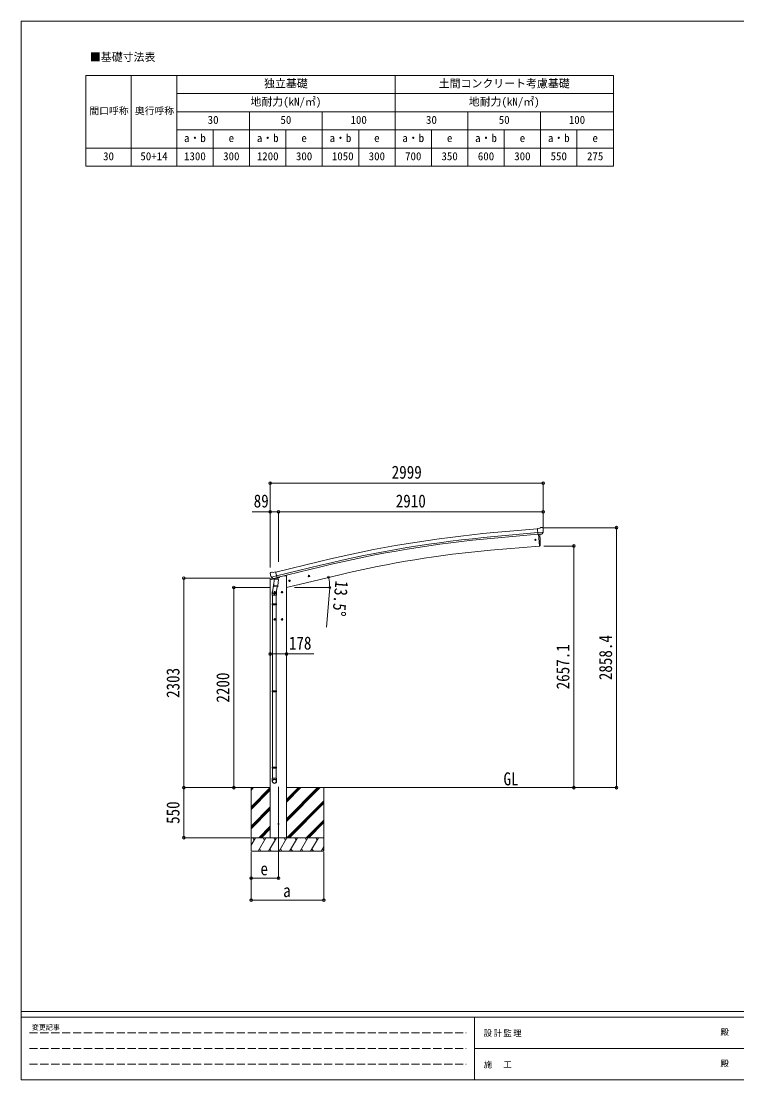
# Model space of a CAD drawing. Units: millimetres at full size, sheet at 1:30. Extents: x -8385 to 8479, y -5853 to 5787.
# Drawn here: x -8385 to -518, y -5853 to 5787 of the extents above; entities that cross this region are included whole.
import ezdxf
from ezdxf.enums import TextEntityAlignment as Align

# ---------------------------------------------------------------- set-up
doc = ezdxf.new("R2010")
doc.units = ezdxf.units.MM
doc.header["$LTSCALE"] = 30
doc.header["$PDMODE"] = 32
doc.header["$PDSIZE"] = 30
doc.linetypes.add('DASHED3', pattern=[4, 3, -1])
for name, color, linetype, lineweight in [('0-0_0', 7, 'Continuous', 9), ('0-1_本体', 4, 'Continuous', 9), ('0-2_部品', 7, 'Continuous', 9), ('0-8_PARTS2', 2, 'Continuous', 9), ('0-A_寸法', 6, 'Continuous', 9), ('0-F_PARTS1', 7, 'Continuous', 18), ('F-0_240', 7, 'Continuous', 9)]:
    doc.layers.add(name, color=color, linetype=linetype, lineweight=lineweight)
doc.styles.add('ＭＳ ゴシック', font='')
doc.styles.get('ＭＳ ゴシック').set_extended_font_data('MS Gothic')

msp = doc.modelspace()

# ---------------------------------------------------------------- linework, layer by layer
at = {"layer": '0-0_0', "color": 6}
for p, q in [((-1840.98, -2640.3), (-1840.98, 218.1)), ((-2309.99, 16.8), (-2309.99, -2640.3))]:
    msp.add_line(p, q, dxfattribs=at)
at = {"layer": '0-0_0'}
for p, q in [((-6232.22, -2640.3), (-5646.89, -2640.3)), ((-5858.14, -2851.53), (-5646.89, -2640.28)), ((-5858.14, -2640.3), (-5858.14, -3340.3)), ((-5858.14, -2667.68), (-5830.76, -2640.3)), ((-5858.14, -2653.54), (-5844.9, -2640.3)), ((-5858.14, -2865.67), (-5646.89, -2654.42)), ((-5858.14, -2879.81), (-5646.89, -2668.56)), ((-5468.89, -3011.06), (-5098.12, -2640.3)), ((-5468.89, -2982.77), (-5126.41, -2640.3)), ((-5468.89, -2996.92), (-5112.27, -2640.3)), ((-5468.89, -2798.93), (-5310.26, -2640.3)), ((-5468.89, -2784.79), (-5324.4, -2640.3)), ((-5468.89, -2770.64), (-5338.54, -2640.3)), ((-5468.89, -2640.3), (-2639.47, -2640.3)), ((-5058.14, -2640.3), (-5058.14, -3340.3)), ((-5464.28, -3190.3), (-5058.14, -2784.16)), ((-5858.14, -3063.66), (-5646.89, -2852.41)), ((-5858.14, -3077.8), (-5646.89, -2866.55)), ((-5858.14, -3091.94), (-5646.89, -2880.69)), ((-5450.14, -3190.3), (-5058.14, -2798.3)), ((-5435.99, -3190.3), (-5058.14, -2812.44)), ((-5252.15, -3190.3), (-5058.14, -2996.29)), ((-5238, -3190.3), (-5058.14, -3010.43)), ((-5223.86, -3190.3), (-5058.14, -3024.57)), ((-5772.65, -3190.3), (-5646.89, -3064.54)), ((-5758.5, -3190.3), (-5646.89, -3078.68)), ((-5744.36, -3190.3), (-5646.89, -3092.82)), ((-5058.14, -3190.3), (-5858.14, -3190.3)), ((-5858.14, -3274.13), (-5809.74, -3190.3)), ((-5824.74, -3216.28), (-5839.74, -3190.3)), ((-5780.87, -3340.3), (-5694.27, -3190.3)), ((-5709.27, -3216.28), (-5724.27, -3190.3)), ((-5665.4, -3340.3), (-5578.8, -3190.3)), ((-5593.8, -3216.28), (-5608.8, -3190.3)), ((-5549.93, -3340.3), (-5463.33, -3190.3)), ((-5478.33, -3216.28), (-5493.33, -3190.3)), ((-5434.46, -3340.3), (-5347.86, -3190.3)), ((-5362.86, -3216.28), (-5377.86, -3190.3)), ((-5318.99, -3340.3), (-5232.39, -3190.3)), ((-5262.39, -3190.3), (-5247.39, -3216.28)), ((-5203.52, -3340.3), (-5116.92, -3190.3)), ((-5131.92, -3216.28), (-5146.92, -3190.3)), ((-5858.14, -3340.3), (-5058.14, -3340.3)), ((-5765.87, -3314.32), (-5750.87, -3340.3)), ((-5650.4, -3314.32), (-5635.4, -3340.3)), ((-5534.93, -3314.32), (-5519.93, -3340.3)), ((-5419.46, -3314.32), (-5404.46, -3340.3)), ((-5303.99, -3314.32), (-5288.99, -3340.3)), ((-5188.52, -3314.32), (-5173.52, -3340.3)), ((-5088.05, -3340.3), (-5058.14, -3288.49)), ((-5073.05, -3314.32), (-5058.05, -3340.3))]:
    msp.add_line(p, q, dxfattribs=at)
at = {"layer": '0-1_本体'}
for p, q in [((-3187.89, 164.33), (-2710.56, 207.38)), ((-3184.02, 121.34), (-2706.85, 164.38)), ((-3182.51, 104.57), (-2705.33, 147.6)), ((-2698.11, 145.39), (-2686.86, 16.79)), ((-2686.86, 16.79), (-3224.81, -30.27)), ((-5587.42, -270.15), (-5104.54, -152.67)), ((-5577.38, -312.13), (-5094.3, -194.83)), ((-5573.41, -328.5), (-5090.33, -211.19)), ((-5618.92, -337.03), (-5618.92, -337.58)), ((-5544.9, -322.78), (-5492.89, -310.3)), ((-5468.89, -310.3), (-5492.89, -310.3)), ((-4880.8, -299.11), (-5468.89, -440.3)), ((-5468.89, -310.3), (-5468.89, -3190.3)), ((-5646.89, -3190.3), (-5646.89, -353.74))]:
    msp.add_line(p, q, dxfattribs=at)
at = {"layer": '0-1_本体', "color": 6}
msp.add_line((-5468.89, -1170.48), (-5646.89, -1170.48), dxfattribs=at)
at = {"layer": '0-1_本体'}
for centre, radius, start, end in [((-2011.84, -12889.7), 13106.9, 95.14794, 103.64794), ((-2011.84, -12889.7), 13063.74, 95.14794, 103.64794), ((-2011.84, -12889.7), 13046.9, 95.14794, 103.64794), ((-2246.21, -11292.92), 11305.08, 94.96591, 103.47643)]:
    msp.add_arc(centre, radius, start, end, dxfattribs=at)
at = {"layer": '0-2_部品'}
for p, q in [((-2684.18, 211.77), (-2710.74, 209.45)), ((-2705.09, 144.78), (-2710.74, 209.45)), ((-2647.88, 169.48), (-2706.8, 164.33)), ((-2695.13, 145.66), (-2705.09, 144.78)), ((-2687.06, 19.07), (-2698.11, 145.39)), ((-2684.18, 211.77), (-2672.46, 218.54)), ((-2657.56, 220.12), (-2671.22, 218.93)), ((-2661.52, 148.6), (-2669.22, 147.92)), ((-2659.13, 149.99), (-2648.2, 168.93)), ((-2648.42, 214.37), (-2653.9, 218.97)), ((-2647.36, 212.33), (-2647.24, 210.99)), ((-2686.82, 16.3), (-2687.06, 19.07)), ((-2684.21, 16.69), (-2686.82, 16.3)), ((-5649.45, -354.36), (-5606.43, -344.03)), ((-5649.45, -347.47), (-5649.45, -354.36)), ((-5648.88, -285.73), (-5648.6, -286.88)), ((-5644.66, -277.15), (-5648.51, -283.45)), ((-5620.99, -338.27), (-5647.15, -344.55)), ((-5641.56, -274.9), (-5628.38, -271.74)), ((-5634.82, -326.03), (-5577.32, -312.23)), ((-5617.97, -340.94), (-5634.35, -326.45)), ((-5613.82, -274.41), (-5627.08, -271.72)), ((-5615.26, -341.51), (-5607.74, -339.71)), ((-5614.42, -341.41), (-5612.89, -341.04)), ((-5613.82, -274.41), (-5587.89, -268.19)), ((-5612.89, -341.04), (-5576.19, -332.23)), ((-5611.06, -341.27), (-5611.11, -342.01)), ((-5610.35, -343.05), (-5584.54, -349.48)), ((-5603.43, -348.39), (-5608.11, -415.23)), ((-5557.75, -351.59), (-5603.43, -348.39)), ((-5601.66, -345.22), (-5601.89, -348.5)), ((-5582.14, -334.05), (-5583.16, -348.66)), ((-5576.19, -332.23), (-5574.66, -331.86)), ((-5573.11, -329.76), (-5572.16, -329.82)), ((-5572.16, -329.82), (-5558.85, -345.14)), ((-5567.86, -334.77), (-5548.73, -330.17)), ((-5558.85, -345.14), (-5559.29, -351.48)), ((-5544.9, -321.57), (-5544.9, -325.31)), ((-5231.39, -316.54), (-5211.95, -311.87)), ((-5226.84, -308.76), (-5228.97, -315.95)), ((-5219.54, -307.01), (-5226.84, -308.76)), ((-5219.34, -323.93), (-5224, -304.48)), ((-5214.37, -312.45), (-5219.54, -307.01)), ((-5216.5, -319.65), (-5214.37, -312.45)), ((-5606.38, -390.47), (-5622.29, -486.64)), ((-5608.97, -427.7), (-5608.1, -415.23)), ((-5608.57, -429.06), (-5608.57, -429.06)), ((-5562.42, -418.43), (-5608.11, -415.23)), ((-5607.12, -429.84), (-5565.43, -432.75)), ((-5570.86, -432.37), (-5581.59, -495.96)), ((-5562.43, -418.43), (-5563.32, -431.12)), ((-5562.42, -418.43), (-5557.75, -351.59)), ((-5445.33, -367.9), (-5425.88, -363.23)), ((-5440.77, -360.12), (-5442.9, -367.31)), ((-5433.47, -358.37), (-5440.77, -360.12)), ((-5433.27, -375.29), (-5437.94, -355.84)), ((-5428.31, -363.81), (-5433.47, -358.37)), ((-5430.44, -371.01), (-5428.31, -363.81)), ((-5624.44, -523.8), (-5624.44, -489.44)), ((-5578.44, -523.8), (-5624.44, -523.8)), ((-5622.44, -523.8), (-5622.44, -617.8)), ((-5587.89, -490.54), (-5607.89, -490.54)), ((-5597.89, -483.03), (-5604.39, -486.79)), ((-5604.39, -486.79), (-5604.39, -494.29)), ((-5604.39, -494.29), (-5597.89, -498.04)), ((-5597.89, -500.54), (-5597.89, -480.54)), ((-5591.39, -486.79), (-5597.89, -483.03)), ((-5580.44, -523.8), (-5580.44, -617.8)), ((-5578.44, -489.14), (-5578.44, -523.8)), ((-5507.89, -490.54), (-5527.89, -490.54)), ((-5517.89, -483.03), (-5524.39, -486.79)), ((-5524.39, -486.79), (-5524.39, -494.29)), ((-5524.39, -494.29), (-5517.89, -498.04)), ((-5517.89, -500.54), (-5517.89, -480.54)), ((-5511.39, -486.79), (-5517.89, -483.03)), ((-5624.44, -619.8), (-5623.44, -617.8)), ((-5578.44, -619.8), (-5624.44, -619.8)), ((-5578.44, -627.8), (-5624.44, -627.8)), ((-5579.44, -617.8), (-5623.44, -617.8)), ((-5579.44, -629.8), (-5623.44, -629.8)), ((-5622.44, -629.8), (-5622.44, -1573.98)), ((-5580.44, -629.8), (-5580.44, -1573.98)), ((-5578.44, -619.8), (-5579.44, -617.8)), ((-5578.44, -627.8), (-5579.44, -629.8)), ((-5578.44, -619.8), (-5578.44, -627.8)), ((-5587.89, -790.54), (-5607.89, -790.54)), ((-5597.89, -783.03), (-5604.39, -786.79)), ((-5604.39, -786.79), (-5604.39, -794.29)), ((-5604.39, -794.29), (-5597.89, -798.04)), ((-5597.89, -800.54), (-5597.89, -780.54)), ((-5591.39, -786.79), (-5597.89, -783.03)), ((-5507.89, -790.54), (-5527.89, -790.54)), ((-5517.89, -783.03), (-5524.39, -786.79)), ((-5524.39, -786.79), (-5524.39, -794.29)), ((-5524.39, -794.29), (-5517.89, -798.04)), ((-5517.89, -800.54), (-5517.89, -780.54)), ((-5511.39, -786.79), (-5517.89, -783.03)), ((-5624.44, -1575.98), (-5623.44, -1573.98)), ((-5578.44, -1575.98), (-5624.44, -1575.98)), ((-5578.44, -1583.98), (-5624.44, -1583.98)), ((-5579.44, -1573.98), (-5623.44, -1573.98)), ((-5579.44, -1585.98), (-5623.44, -1585.98)), ((-5622.44, -1585.98), (-5622.44, -2414.17)), ((-5580.44, -1585.98), (-5580.44, -2414.17)), ((-5578.44, -1575.98), (-5579.44, -1573.98)), ((-5578.44, -1583.98), (-5579.44, -1585.98)), ((-5578.44, -1575.98), (-5578.44, -1583.98)), ((-5624.44, -2416.17), (-5623.44, -2414.17)), ((-5578.44, -2416.17), (-5624.44, -2416.17)), ((-5578.44, -2424.17), (-5624.44, -2424.17)), ((-5579.44, -2414.17), (-5623.44, -2414.17)), ((-5579.44, -2426.17), (-5623.44, -2426.17)), ((-5622.44, -2426.17), (-5622.44, -2536.17)), ((-5580.44, -2426.17), (-5580.44, -2536.17)), ((-5578.44, -2416.17), (-5579.44, -2414.17)), ((-5578.44, -2424.17), (-5579.44, -2426.17)), ((-5578.44, -2416.17), (-5578.44, -2424.17)), ((-5624.44, -2570.31), (-5624.44, -2536.17)), ((-5578.44, -2536.17), (-5624.44, -2536.17)), ((-5578.44, -2570.31), (-5578.44, -2536.17))]:
    msp.add_line(p, q, dxfattribs=at)
for points in [[(-2695.13, 145.66), (-2694.85, 145.59), (-2669.48, 147.81), (-2669.22, 147.92)], [(-2681.66, 19.52), (-2680.83, 45.15), (-2680.63, 71.64), (-2681.1, 98.13), (-2682.24, 124.6), (-2683.75, 146.56)], [(-2647.81, 170.11), (-2648.09, 169.13), (-2648.2, 168.93)], [(-5635.09, -325.46), (-5634.51, -326.3), (-5634.35, -326.45)], [(-5582.46, -333.64), (-5582.7, -333.79), (-5607.46, -339.73), (-5607.74, -339.71)], [(-5582.46, -333.64), (-5572.74, -331.3), (-5587.89, -268.19)], [(-5228.97, -315.95), (-5223.8, -321.4), (-5216.5, -319.65)], [(-5442.9, -367.31), (-5437.74, -372.76), (-5430.44, -371.01)], [(-5597.89, -498.04), (-5591.39, -494.29), (-5591.39, -486.79)], [(-5517.89, -498.04), (-5511.39, -494.29), (-5511.39, -486.79)], [(-5624.44, -619.8), (-5624.44, -627.8), (-5623.44, -629.8)], [(-5597.89, -798.04), (-5591.39, -794.29), (-5591.39, -786.79)], [(-5517.89, -798.04), (-5511.39, -794.29), (-5511.39, -786.79)], [(-5624.44, -1575.98), (-5624.44, -1583.98), (-5623.44, -1585.98)], [(-5624.44, -2416.17), (-5624.44, -2424.17), (-5623.44, -2426.17)]]:
    msp.add_lwpolyline(points, dxfattribs=at)
for centre, radius in [((-2732.89, 83.94), 6.5), ((-5221.67, -314.2), 8.5), ((-5221.67, -314.2), 7.7), ((-5221.67, -314.2), 6.5), ((-5435.6, -365.56), 8.5), ((-5435.6, -365.56), 7.7), ((-5435.6, -365.56), 6.5), ((-5597.89, -490.54), 8.5), ((-5597.89, -490.54), 7.7), ((-5597.89, -490.54), 6.5), ((-5517.89, -490.54), 8.5), ((-5517.89, -490.54), 7.7), ((-5517.89, -490.54), 6.5), ((-5597.89, -790.54), 8.5), ((-5597.89, -790.54), 7.7), ((-5597.89, -790.54), 6.5), ((-5517.89, -790.54), 8.5), ((-5517.89, -790.54), 7.7), ((-5517.89, -790.54), 6.5)]:
    msp.add_circle(centre, radius, dxfattribs=at)
at = {"layer": '0-2_部品', "color": 4}
msp.add_circle((-5557.89, -3040.3), 4.5, dxfattribs=at)
at = {"layer": '0-2_部品'}
for centre, radius, start, end in [((-2670.96, 215.94), 3, 95, 120), ((-2657.12, 215.14), 5, 50.00648, 94.99352), ((-2848.87, 193.35), 202.4, 353.4085, 5), ((-2684.65, 19.65), 3, 278.50322, 357.46219), ((-5646.45, -347.47), 3, 103.5, 180), ((-5451.79, -239.63), 202.4, 193.5, 205.09125), ((-5640.39, -279.77), 5, 103.5, 148.5), ((-5627.68, -274.66), 3, 78.5, 103.5), ((-5614.54, -340.92), 0.5, 248.23754, 283.5), ((-5611.56, -341.23), 0.5, 356, 103.5), ((-5610.11, -342.08), 1, 176, 256), ((-5584.19, -348.51), 1.03, 250.03897, 351.96569), ((-5581.54, -334.13), 0.604, 100.59842, 172.20595), ((-5574.78, -331.37), 0.5, 283.5, 318.76246), ((-5549.9, -325.31), 5, 283.5, 0), ((-5607.03, -427.87), 1.95, 175.04017, 217.47766), ((-5606.99, -427.84), 2, 217.40962, 266), ((-5565.29, -430.76), 2, 266, 349.46843), ((-5594.44, -489.44), 30, 177.45142, 180)]:
    msp.add_arc(centre, radius, start, end, dxfattribs=at)
for centre, major_axis, ratio, start_param, end_param in [((-2661.79, 151.59), (1.62, -2.54), 0.997631, 5.80419048, 5.89294842), ((-2661.86, 151.7), (-3.5, 2.17), 0.650902, 2.11455212, 2.18736272), ((-2661.73, 151.5), (1.62, -2.54), 0.997631, 5.96575902, 6.76218013), ((-2643.03, 216.37), (-15.35, 3.44), 0.101033, 5.97514262, 5.97537366), ((-2650.35, 212.07), (2.71, -1.31), 0.997474, 0.53665673, 1.32256522), ((-5645.96, -285.02), (-1.57, -2.57), 0.99628, 4.71238898, 5.49965061), ((-5615.98, -338.69), (-0.73, -2.92), 0.997631, 5.80419048, 6.60061159), ((-5615.93, -338.46), (2.63, 3.16), 0.650902, 4.09582259, 4.16863319), ((-5615.96, -338.59), (-0.73, -2.92), 0.997631, 0.39023689, 0.47899483), ((-5601.44, -489.14), (23, 0), 0.996195, 2.55602575, 6.56630284), ((-5601.44, -489.14), (21, 0), 0.996195, 2.93491471, 5.95123941), ((-5601.44, -2568.57), (-23, 0), 0.996195, 3.14159265, 6.28318531), ((-5601.44, -2570.31), (-23, 0), 0.996195, 3.14159265, 6.28318531), ((-5601.44, -2570.31), (0, -23.43), 0.981806, 4.71238898, 7.85398163)]:
    msp.add_ellipse(centre, major_axis=major_axis, ratio=ratio, start_param=start_param, end_param=end_param, dxfattribs=at)
msp.add_ellipse((-5601.44, -2570.31), major_axis=(21, 0), ratio=0.996195, dxfattribs=at)
at = {"layer": '0-8_PARTS2'}
msp.add_line((-5557.89, -2631.09), (-5557.89, -3390.3), dxfattribs=at)
at = {"layer": '0-A_寸法'}
for p, q in [((-5646.89, 708.06), (-2647.89, 708.06)), ((-5646.89, 391.44), (-5646.89, -220.78)), ((-5646.89, 391.44), (-5557.89, 391.44)), ((-5557.89, 391.44), (-5557.89, -156.41)), ((-5557.89, 391.44), (-2647.89, 391.44)), ((-1840.98, 218.1), (-2638.82, 218.1)), ((-2309.99, 16.8), (-2638.82, 16.8)), ((-6596.46, -2640.3), (-6596.46, -337.3)), ((-6596.46, -337.3), (-5651.38, -337.3)), ((-6048.49, -2640.3), (-6048.49, -440.3)), ((-6048.49, -440.3), (-5651.38, -440.3)), ((-5379.39, -440.3), (-4992.53, -440.3)), ((-4995.39, -482.76), (-5029.75, -875.26)), ((-5468.89, -1170.48), (-5168.89, -1170.48)), ((-6596.46, -2640.3), (-5868.35, -2640.3)), ((-6596.46, -3190.3), (-6596.46, -2640.3)), ((-2309.99, -2640.3), (-2638.82, -2640.3)), ((-1840.98, -2640.3), (-2309.99, -2640.3)), ((-6596.46, -3190.3), (-5868.35, -3190.3)), ((-5858.14, -3876.66), (-5858.14, -3347.72)), ((-5858.14, -3636.69), (-5858.14, -3347.72)), ((-5557.89, -3636.69), (-5557.89, -3347.72)), ((-5058.14, -3876.66), (-5058.14, -3347.72)), ((-5557.89, -3636.69), (-5858.14, -3636.69)), ((-5858.14, -3876.66), (-5058.14, -3876.66))]:
    msp.add_line(p, q, dxfattribs=at)
for points in [[(-5646.89, 708.06), (-5646.89, 391.44), (-5846.89, 391.44)], [(-2647.89, 708.06), (-2647.89, 391.44), (-2647.89, 223.88)]]:
    msp.add_lwpolyline(points, dxfattribs=at)
for centre in [(-5006.98, -326.64), (-4993.53, -440.3)]:
    msp.add_circle(centre, 10.62, dxfattribs=at)
for start, end in [(0, 13.5), (354.99678, 0)]:
    msp.add_arc((-5480.39, -440.3), 486.86, start, end, dxfattribs=at)
for p in [(-5646.89, 708.06), (-2647.89, 708.06), (-5646.89, 391.44), (-5557.89, 391.44), (-2647.89, 391.44), (-1840.98, 218.1), (-2309.99, 16.8), (-6596.46, -337.3), (-6048.49, -440.3), (-5646.89, -1170.48), (-5468.89, -1170.48), (-6596.46, -2640.3), (-6048.49, -2640.3), (-2309.99, -2640.3), (-1840.98, -2640.3), (-6596.46, -3190.3), (-5858.14, -3636.69), (-5557.89, -3636.69), (-5858.14, -3876.66), (-5058.14, -3876.66)]:
    msp.add_point(p, dxfattribs=at)
at = {"layer": '0-F_PARTS1'}
for p, q in [((-7675.17, 5191.81), (-1875.17, 5191.81)), ((-7675.17, 5191.81), (-7675.17, 4191.81)), ((-7175.17, 5191.81), (-7175.17, 4191.81)), ((-4275.17, 5191.81), (-4275.17, 4191.81)), ((-6675.17, 4991.81), (-1875.17, 4991.81)), ((-6675.17, 4791.81), (-1875.17, 4791.81)), ((-3475.17, 4791.81), (-3475.17, 4191.81)), ((-6675.17, 4591.81), (-1875.17, 4591.81)), ((-3075.17, 4591.81), (-3075.17, 4191.81)), ((-2275.17, 4591.81), (-2275.17, 4191.81))]:
    msp.add_line(p, q, dxfattribs=at)
for points in [[(-6675.17, 5191.81), (-6675.17, 4991.81), (-6675.17, 4391.81), (-6675.17, 4191.81)], [(-1875.17, 5191.81), (-1875.17, 4591.81), (-1875.17, 4191.81)], [(-5875.17, 4791.81), (-5875.17, 4591.81), (-5875.17, 4191.81)], [(-5075.17, 4791.81), (-5075.17, 4591.81), (-5075.17, 4191.81)], [(-2675.17, 4791.81), (-2675.17, 4391.81), (-2675.17, 4191.81)], [(-6275.17, 4591.81), (-6275.17, 4391.81), (-6275.17, 4191.81)], [(-5475.17, 4591.81), (-5475.17, 4391.81), (-5475.17, 4191.81)], [(-4675.17, 4591.81), (-4675.17, 4391.81), (-4675.17, 4191.81)], [(-3875.17, 4591.81), (-3875.17, 4391.81), (-3875.17, 4191.81)], [(-7675.17, 4391.81), (-6675.17, 4391.81), (-1875.17, 4391.81)], [(-7675.17, 4191.81), (-7175.17, 4191.81), (-4275.17, 4191.81), (-2675.17, 4191.81), (-1875.17, 4191.81)]]:
    msp.add_lwpolyline(points, dxfattribs=at)
at = {"layer": 'F-0_240', "color": 5}
for p, q in [((-8385.45, 5787.34), (-8385.45, -5852.66)), ((-8385.45, 5787.34), (8054.55, 5787.34)), ((-8385.45, -5102.66), (8054.55, -5102.66)), ((-8385.45, -5162.66), (5387.79, -5162.66)), ((-3402.21, -5162.66), (-3402.21, -5852.66)), ((-3402.21, -5507.66), (2747.79, -5507.66)), ((-8385.45, -5852.66), (8054.55, -5852.66))]:
    msp.add_line(p, q, dxfattribs=at)
at = {"layer": 'F-0_240', "color": 4, "linetype": 'DASHED3'}
for p, q in [((-8295.46, -5335.16), (-3492.21, -5335.16)), ((-8295.46, -5507.66), (-3492.21, -5507.66)), ((-8295.46, -5680.16), (-3492.21, -5680.16))]:
    msp.add_line(p, q, dxfattribs=at)

# ---------------------------------------------------------------- texts
at = {"layer": '0-0_0', "style": 'ＭＳ ゴシック', "width": 0.85}
msp.add_text('GL', height=143, dxfattribs=at).set_placement((-3083.09, -2657.73), align=Align.BOTTOM_LEFT)
at = {"layer": '0-A_寸法', "color": 7, "style": 'ＭＳ ゴシック', "width": 0.85}
for s, p in [('2999', (-4312.39, 714.06)), ('89', (-5829.39, 397.44)), ('2910', (-4267.89, 397.44)), ('178', (-5442.64, -1164.48)), ('e', (-5755.39, -3646.69)), ('a', (-5505.39, -3886.66))]:
    msp.add_text(s, height=143, dxfattribs=at).set_placement(p, align=Align.BOTTOM_LEFT)
for s, rotation, p in [('13.5°', 264.997, (-4972.97, -355.73)), ('2858.4', 90, (-1846.98, -1458.6)), ('2657.1', 90, (-2315.99, -1559.25)), ('2303', 90, (-6602.46, -1653.8)), ('2200', 90, (-6054.49, -1705.3)), ('550', 90, (-6602.46, -3039.05))]:
    msp.add_text(s, height=143, rotation=rotation, dxfattribs=at).set_placement(p, align=Align.BOTTOM_LEFT)
at = {"layer": '0-F_PARTS1', "style": 'ＭＳ ゴシック'}
for s, height, p in [('■基礎寸法表', 87.98, (-7629.87, 5323.25)), ('独立基礎', 87.98, (-5715.17, 5031.81)), ('土間コンクリート考慮基礎', 87.98, (-3795.17, 5031.81)), ('地耐力(kN/㎡)', 87.98, (-5865.17, 4831.81)), ('地耐力(kN/㎡)', 87.98, (-3465.17, 4831.81)), ('間口呼称', 76.98, (-7635.17, 4739.31)), ('奥行呼称', 76.98, (-7135.17, 4739.31)), ('30', 87.98, (-6335.17, 4631.81)), ('50', 87.98, (-5535.17, 4631.81)), ('100', 87.98, (-4765.17, 4631.81)), ('30', 87.98, (-3935.17, 4631.81)), ('50', 87.98, (-3135.17, 4631.81)), ('100', 87.98, (-2365.17, 4631.81)), ('a・b', 87.98, (-6595.17, 4431.81)), ('a・b', 87.98, (-5795.17, 4431.81)), ('a・b', 87.98, (-4995.17, 4431.81)), ('a・b', 87.98, (-4195.17, 4431.81)), ('a・b', 87.98, (-3395.17, 4431.81)), ('a・b', 87.98, (-2595.17, 4431.81)), ('e', 87.98, (-6105.17, 4431.81)), ('e', 87.98, (-5305.17, 4431.81)), ('e', 87.98, (-4505.17, 4431.81)), ('e', 87.98, (-3705.17, 4431.81)), ('e', 87.98, (-2905.17, 4431.81)), ('e', 87.98, (-2105.17, 4431.81)), ('30', 87.98, (-7485.17, 4231.81)), ('50+14', 87.98, (-7075.17, 4231.81)), ('1300', 87.98, (-6595.17, 4231.81)), ('300', 87.98, (-6165.17, 4231.81)), ('1200', 87.98, (-5795.17, 4231.81)), ('300', 87.98, (-5365.17, 4231.81)), ('1050', 87.98, (-4970.17, 4231.81)), ('300', 87.98, (-4565.17, 4231.81)), ('700', 87.98, (-4165.17, 4231.81)), ('350', 87.98, (-3765.17, 4231.81)), ('600', 87.98, (-3365.17, 4231.81)), ('300', 87.98, (-2965.17, 4231.81)), ('550', 87.98, (-2565.17, 4231.81)), ('275', 87.98, (-2165.17, 4231.81))]:
    msp.add_text(s, height=height, dxfattribs=at).set_placement(p, align=Align.BOTTOM_LEFT)
at = {"layer": 'F-0_240', "style": 'ＭＳ ゴシック'}
for s, height, p in [('変更記事', 54.99, (-8268.23, -5320.16)), ('殿', 65.98, (-697.92, -5380.16)), ('殿', 65.98, (-697.92, -5725.16))]:
    msp.add_text(s, height=height, dxfattribs=at).set_placement(p, align=Align.BOTTOM_LEFT)
at = {"layer": 'F-0_240', "char_height": 65.98, "attachment_point": 7, "style": 'ＭＳ ゴシック'}
for s, insert in [('\\T1.17;設計監理', (-3300.89, -5380.16)), ('\\T1.17;施\u3000工', (-3300.89, -5725.16))]:
    msp.add_mtext(s, dxfattribs=dict(at, insert=insert))

doc.saveas('drawing.dxf')
